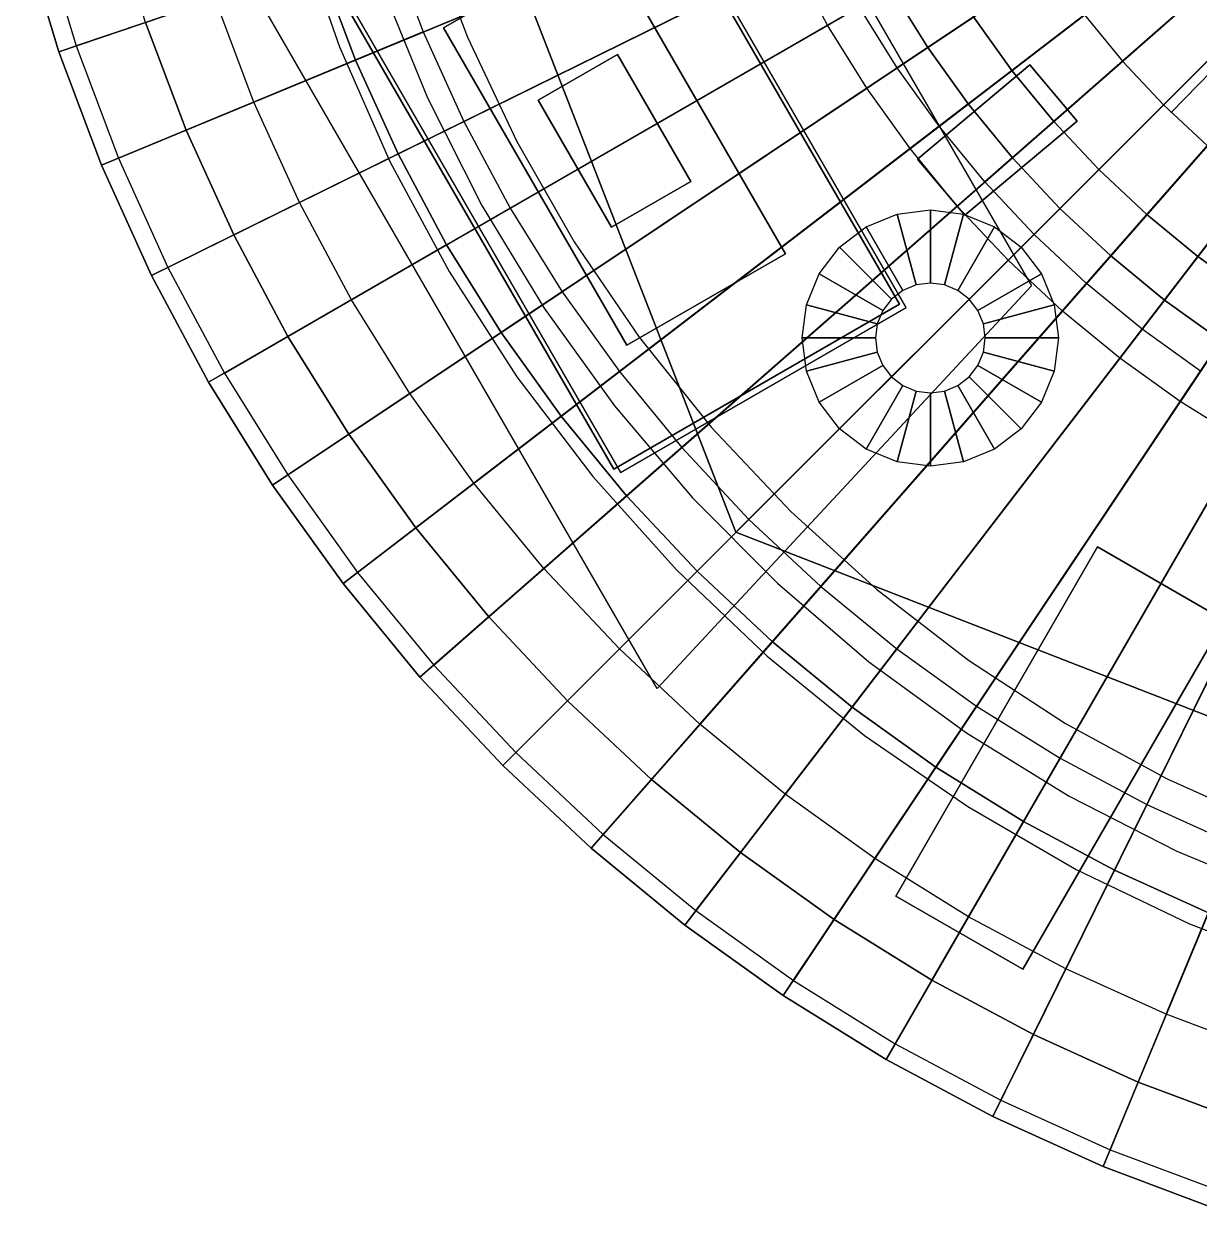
# Model space of a CAD drawing. Header units: millimetres. Extents: x -101 to 238, y -101 to 101.
# Drawn here: x -97.6 to -33.4, y -95.6 to -30.9 of the extents above; entities that cross this region are included whole.
import ezdxf

# ---------------------------------------------------------------- set-up
doc = ezdxf.new("R2010")
doc.units = ezdxf.units.MM
doc.header["$MEASUREMENT"] = 0
for name, color, linetype in [('AMBER_RING', 30, 'Continuous'), ('ANTENNA_COIL', 30, 'Continuous'), ('BASE_NOTCHES', 8, 'Continuous'), ('INNER_CAVITY', 7, 'Continuous'), ('LED_CORE', 30, 'Continuous'), ('LED_LENS', 4, 'Continuous'), ('PCB_BOARD', 3, 'Continuous'), ('PCB_COMPONENTS', 8, 'Continuous'), ('PCB_HOLES', 7, 'Continuous'), ('POTTING_TRAY', 9, 'Continuous'), ('REFLECTOR_POCKET', 8, 'Continuous'), ('SEALED_BASE', 8, 'Continuous'), ('SOLAR_BEZEL', 8, 'Continuous'), ('SOLAR_PANEL', 5, 'Continuous'), ('TOP_FACETS', 9, 'Continuous'), ('TOP_HOUSING', 8, 'Continuous')]:
    doc.layers.add(name, color=color, linetype=linetype)

# ---------------------------------------------------------------- blocks, each defined once
blk = doc.blocks.new('*U1')
at = {"linetype": 'Continuous'}
blk.add_line((10.196, 22.752), (-10.196, -22.752), dxfattribs=at)
blk = doc.blocks.new('*U2')
at = {"color": 0, "linetype": 'ByBlock', "lineweight": -2, "transparency": 16777216}
for p, rotation in [((-22.668, -10.89, 153), 319.9999999999995), ((-20.438, -14.621, 153), 329.9999999999995), ((-17.595, -17.908, 153), 339.9999999999995)]:
    blk.add_blockref('*U1', p, dxfattribs=dict(at, rotation=rotation))
blk = doc.blocks.new('*U3')
at = {"layer": 'LED_CORE'}
for points in [[(4, 3.9039, 4.5), (4, -1.0961, 4.5), (-4, -1.0961, 4.5), (-4, 3.9039, 4.5)], [(4, 3.9039, 2.5), (4, 3.9039, 4.5), (-4, 3.9039, 4.5), (-4, 3.9039, 2.5)], [(-4, 3.9039, 2.5), (-4, 3.9039, 4.5), (-4, -1.0961, 4.5), (-4, -1.0961, 2.5)], [(4, -1.0961, 2.5), (4, -1.0961, 4.5), (4, 3.9039, 4.5), (4, 3.9039, 2.5)], [(-4, -1.0961, 2.5), (-4, -1.0961, 4.5), (4, -1.0961, 4.5), (4, -1.0961, 2.5)]]:
    blk.add_3dface(points, dxfattribs=at)
at = {"layer": 'LED_LENS'}
for points in [[(10, 6.4039, 3), (10, -3.5961, 3), (-10, -3.5961, 3), (-10, 6.4039, 3)], [(10, 6.4039), (10, 6.4039, 3), (-10, 6.4039, 3), (-10, 6.4039)], [(-10, 6.4039), (-10, 6.4039, 3), (-10, -3.5961, 3), (-10, -3.5961)], [(10, -3.5961), (10, -3.5961, 3), (10, 6.4039, 3), (10, 6.4039)], [(-10, -3.5961), (-10, -3.5961, 3), (10, -3.5961, 3), (10, -3.5961)]]:
    blk.add_3dface(points, dxfattribs=at)
at = {"layer": 'REFLECTOR_POCKET'}
for points in [[(15.5, 10.4039, 0.5), (15.5, -7.5961, 0.5), (-15.5, -7.5961, 0.5), (-15.5, 10.4039, 0.5)], [(15.5, 10.4039, -4.5), (15.5, 10.4039, 0.5), (-15.5, 10.4039, 0.5), (-15.5, 10.4039, -4.5)], [(-15.5, 10.4039, -4.5), (-15.5, 10.4039, 0.5), (-15.5, -7.5961, 0.5), (-15.5, -7.5961, -4.5)], [(15.5, -7.5961, -4.5), (15.5, -7.5961, 0.5), (15.5, 10.4039, 0.5), (15.5, 10.4039, -4.5)], [(-15.5, -7.5961, -4.5), (-15.5, -7.5961, 0.5), (15.5, -7.5961, 0.5), (15.5, -7.5961, -4.5)]]:
    blk.add_3dface(points, dxfattribs=at)
at = {"layer": 'TOP_FACETS'}
blk.add_3dface([(18.2305, -14.3369, -2.5), (-18.2305, -14.3369, -2.5), (-27.0517, 14.3369, -2.5), (27.0517, 14.3369, -2.5)], dxfattribs=at)
blk = doc.blocks.new('*U4')
at = {"color": 0, "linetype": 'ByBlock', "lineweight": -2, "transparency": 16777216, "rotation": 120}
blk.add_blockref('*U3', (-64.098, -36.619, 138.5), dxfattribs=at)

msp = doc.modelspace()

# ---------------------------------------------------------------- linework, layer by layer
at = {"linetype": 'Continuous'}
for radius in [44.5124, 40]:
    msp.add_circle((-0.2326, -0.0152, 153), radius, dxfattribs=at)
at = {"layer": 'AMBER_RING'}
for points in [[(-79.2059, -21.2232, 113), (-77.6483, -26.358, 113), (-95.6399, -32.4654, 113), (-97.5585, -26.1407, 113)], [(-97.5585, -26.1407, 113), (-95.6399, -32.4654, 113), (-95.6399, -32.4654, 117), (-97.5585, -26.1407, 117)], [(-77.6483, -26.358, 113), (-75.7581, -31.38, 113), (-93.3118, -38.651, 113), (-95.6399, -32.4654, 113)], [(-75.7581, -31.38, 113), (-73.5436, -36.2677, 113), (-90.5841, -44.6712, 113), (-93.3118, -38.651, 113)], [(-95.6399, -32.4654, 113), (-93.3118, -38.651, 113), (-93.3118, -38.651, 117), (-95.6399, -32.4654, 117)], [(-73.5436, -36.2677, 113), (-71.0141, -41, 113), (-87.4686, -50.5, 113), (-90.5841, -44.6712, 113)], [(-93.3118, -38.651, 113), (-90.5841, -44.6712, 113), (-90.5841, -44.6712, 117), (-93.3118, -38.651, 117)], [(-71.0141, -41, 113), (-68.1805, -45.5568, 113), (-83.9784, -56.1126, 113), (-87.4686, -50.5, 113)], [(-90.5841, -44.6712, 113), (-87.4686, -50.5, 113), (-87.4686, -50.5, 117), (-90.5841, -44.6712, 117)], [(-68.1805, -45.5568, 113), (-65.055, -49.9184, 113), (-80.1287, -61.4849, 113), (-83.9784, -56.1126, 113)], [(-65.055, -49.9184, 113), (-61.6509, -54.0664, 113), (-75.9358, -66.5939, 113), (-80.1287, -61.4849, 113)], [(-87.4686, -50.5, 113), (-83.9784, -56.1126, 113), (-83.9784, -56.1126, 117), (-87.4686, -50.5, 117)], [(-61.6509, -54.0664, 113), (-57.9828, -57.9828, 113), (-71.4178, -71.4178, 113), (-75.9358, -66.5939, 113)], [(-83.9784, -56.1126, 113), (-80.1287, -61.4849, 113), (-80.1287, -61.4849, 117), (-83.9784, -56.1126, 117)], [(-57.9828, -57.9828, 113), (-54.0664, -61.6509, 113), (-66.5939, -75.9358, 113), (-71.4178, -71.4178, 113)], [(-80.1287, -61.4849, 113), (-75.9358, -66.5939, 113), (-75.9358, -66.5939, 117), (-80.1287, -61.4849, 117)], [(-54.0664, -61.6509, 113), (-49.9184, -65.055, 113), (-61.4849, -80.1287, 113), (-66.5939, -75.9358, 113)], [(-49.9184, -65.055, 113), (-45.5568, -68.1805, 113), (-56.1126, -83.9784, 113), (-61.4849, -80.1287, 113)], [(-75.9358, -66.5939, 113), (-71.4178, -71.4178, 113), (-71.4178, -71.4178, 117), (-75.9358, -66.5939, 117)], [(-45.5568, -68.1805, 113), (-41, -71.0141, 113), (-50.5, -87.4686, 113), (-56.1126, -83.9784, 113)], [(-41, -71.0141, 113), (-36.2677, -73.5436, 113), (-44.6712, -90.5841, 113), (-50.5, -87.4686, 113)], [(-71.4178, -71.4178, 113), (-66.5939, -75.9358, 113), (-66.5939, -75.9358, 117), (-71.4178, -71.4178, 117)], [(-36.2677, -73.5436, 113), (-31.38, -75.7581, 113), (-38.651, -93.3118, 113), (-44.6712, -90.5841, 113)], [(-66.5939, -75.9358, 113), (-61.4849, -80.1287, 113), (-61.4849, -80.1287, 117), (-66.5939, -75.9358, 117)], [(-31.38, -75.7581, 113), (-26.358, -77.6483, 113), (-32.4654, -95.6399, 113), (-38.651, -93.3118, 113)], [(-61.4849, -80.1287, 113), (-56.1126, -83.9784, 113), (-56.1126, -83.9784, 117), (-61.4849, -80.1287, 117)], [(-56.1126, -83.9784, 113), (-50.5, -87.4686, 113), (-50.5, -87.4686, 117), (-56.1126, -83.9784, 117)], [(-50.5, -87.4686, 113), (-44.6712, -90.5841, 113), (-44.6712, -90.5841, 117), (-50.5, -87.4686, 117)], [(-44.6712, -90.5841, 113), (-38.651, -93.3118, 113), (-38.651, -93.3118, 117), (-44.6712, -90.5841, 117)], [(-38.651, -93.3118, 113), (-32.4654, -95.6399, 113), (-32.4654, -95.6399, 117), (-38.651, -93.3118, 117)]]:
    msp.add_3dface(points, dxfattribs=at)
at = {"layer": 'ANTENNA_COIL'}
for p, q in [((-82.5709, -25.753, 85.2741), (-80.324, -32.194, 85.2803)), ((-75.5686, -25.7675, 84.2762), (-73.342, -31.6578, 84.2824)), ((-78.0039, -28.9083, 84.7782), (-75.5218, -34.9817, 84.7845)), ((-73.342, -31.6578, 84.2824), (-70.6568, -37.3574, 84.2887)), ((-80.324, -32.194, 85.2803), (-77.5754, -38.441, 85.2866)), ((-75.5218, -34.9817, 84.7845), (-72.5674, -40.8436, 84.7908)), ((-70.6568, -37.3574, 84.2887), (-67.5292, -42.8305, 84.295)), ((-77.5754, -38.441, 85.2866), (-74.3415, -44.4549, 85.2929)), ((-72.5674, -40.8436, 84.7908), (-69.1586, -46.4573, 84.7971)), ((-67.5292, -42.8305, 84.295), (-63.9783, -48.0428, 84.3013)), ((-74.3415, -44.4549, 85.2929), (-70.6421, -50.198, 85.2992)), ((-69.1586, -46.4573, 84.7971), (-65.3162, -51.7876, 84.8033)), ((-63.9783, -48.0428, 84.3013), (-60.0257, -52.9618, 84.3075)), ((-70.6421, -50.198, 85.2992), (-66.4996, -55.6345, 85.3054)), ((-65.3162, -51.7876, 84.8033), (-61.0636, -56.8012, 84.8096)), ((-60.0257, -52.9618, 84.3075), (-55.6955, -57.5565, 84.3138)), ((-66.4996, -55.6345, 85.3054), (-61.9395, -60.7301, 85.3117)), ((-61.0636, -56.8012, 84.8096), (-56.4269, -61.4664, 84.8159)), ((-55.6955, -57.5565, 84.3138), (-51.0143, -61.7979, 84.3201)), ((-61.9395, -60.7301, 85.3117), (-56.9897, -65.4529, 85.318)), ((-56.4269, -61.4664, 84.8159), (-51.4346, -65.754, 84.8222)), ((-51.0143, -61.7979, 84.3201), (-46.0109, -65.6593, 84.3264)), ((-56.9897, -65.4529, 85.318), (-51.6807, -69.7731, 85.3243)), ((-51.4346, -65.754, 84.8222), (-46.1172, -69.6369, 84.8285)), ((-46.0109, -65.6593, 84.3264), (-40.716, -69.1163, 84.3326)), ((-40.716, -69.1163, 84.3326), (-35.1623, -72.147, 84.3389)), ((-51.6807, -69.7731, 85.3243), (-46.045, -73.6635, 85.3305)), ((-46.1172, -69.6369, 84.8285), (-40.5077, -73.0904, 84.8347)), ((-35.1623, -72.147, 84.3389), (-29.3841, -74.732, 84.3452)), ((-40.5077, -73.0904, 84.8347), (-34.6406, -76.0928, 84.841)), ((-46.045, -73.6635, 85.3305), (-40.1175, -77.0993, 85.3368)), ((-34.6406, -76.0928, 84.841), (-28.5521, -78.6248, 84.8473)), ((-40.1175, -77.0993, 85.3368), (-33.9347, -80.0589, 85.3431)), ((-33.9347, -80.0589, 85.3431), (-27.5349, -82.5233, 85.3494))]:
    msp.add_line(p, q, dxfattribs=at)
at = {"layer": 'BASE_NOTCHES'}
for points in [[(-38.9641, -59.4878, 8.5), (-49.9641, -78.5404, 8.5), (-43.0359, -82.5404, 8.5), (-32.0359, -63.4878, 8.5)], [(-38.9641, -59.4878, 11.5), (-32.0359, -63.4878, 11.5), (-43.0359, -82.5404, 11.5), (-49.9641, -78.5404, 11.5)], [(-38.9641, -59.4878, 8.5), (-38.9641, -59.4878, 11.5), (-49.9641, -78.5404, 11.5), (-49.9641, -78.5404, 8.5)], [(-32.0359, -63.4878, 8.5), (-32.0359, -63.4878, 11.5), (-38.9641, -59.4878, 11.5), (-38.9641, -59.4878, 8.5)], [(-43.0359, -82.5404, 8.5), (-43.0359, -82.5404, 11.5), (-32.0359, -63.4878, 11.5), (-32.0359, -63.4878, 8.5)], [(-49.9641, -78.5404, 8.5), (-49.9641, -78.5404, 11.5), (-43.0359, -82.5404, 11.5), (-43.0359, -82.5404, 8.5)]]:
    msp.add_3dface(points, dxfattribs=at)
at = {"layer": 'INNER_CAVITY'}
for points in [[(-50.2295, -29, 113), (-48.2252, -32.2231, 113), (-48.2252, -32.2231, 136), (-50.2295, -29, 136)], [(-48.2252, -32.2231, 113), (-46.0145, -35.3082, 113), (-46.0145, -35.3082, 136), (-48.2252, -32.2231, 136)], [(-46.0145, -35.3082, 113), (-43.6067, -38.2421, 113), (-43.6067, -38.2421, 136), (-46.0145, -35.3082, 136)], [(-43.6067, -38.2421, 113), (-41.0122, -41.0122, 113), (-41.0122, -41.0122, 136), (-43.6067, -38.2421, 136)], [(-41.0122, -41.0122, 113), (-38.2421, -43.6067, 113), (-38.2421, -43.6067, 136), (-41.0122, -41.0122, 136)], [(-38.2421, -43.6067, 113), (-35.3082, -46.0145, 113), (-35.3082, -46.0145, 136), (-38.2421, -43.6067, 136)], [(-35.3082, -46.0145, 113), (-32.2231, -48.2252, 113), (-32.2231, -48.2252, 136), (-35.3082, -46.0145, 136)]]:
    msp.add_3dface(points, dxfattribs=at)
at = {"layer": 'PCB_BOARD'}
for points in [[(0, 0, 58), (-70.2148, -29.0839, 58), (-58.6899, -58.6899, 58)], [(0, 0, 58), (-58.6899, -58.6899, 58), (-29.0839, -70.2148, 58)], [(-70.2148, -29.0839, 55.8), (-58.6899, -58.6899, 55.8), (-58.6899, -58.6899, 58), (-70.2148, -29.0839, 58)], [(-58.6899, -58.6899, 55.8), (-29.0839, -70.2148, 55.8), (-29.0839, -70.2148, 58), (-58.6899, -58.6899, 58)]]:
    msp.add_3dface(points, dxfattribs=at)
at = {"layer": 'PCB_COMPONENTS'}
for points in [[(-42.652, -33.1784, 58.7), (-48.7803, -38.3207, 58.7), (-46.2092, -41.3849, 58.7), (-40.0808, -36.2426, 58.7)], [(-42.652, -33.1784, 61.7), (-40.0808, -36.2426, 61.7), (-46.2092, -41.3849, 61.7), (-48.7803, -38.3207, 61.7)], [(-42.652, -33.1784, 58.7), (-42.652, -33.1784, 61.7), (-48.7803, -38.3207, 61.7), (-48.7803, -38.3207, 58.7)], [(-40.0808, -36.2426, 58.7), (-40.0808, -36.2426, 61.7), (-42.652, -33.1784, 61.7), (-42.652, -33.1784, 58.7)], [(-46.2092, -41.3849, 58.7), (-46.2092, -41.3849, 61.7), (-40.0808, -36.2426, 61.7), (-40.0808, -36.2426, 58.7)], [(-48.7803, -38.3207, 58.7), (-48.7803, -38.3207, 61.7), (-46.2092, -41.3849, 61.7), (-46.2092, -41.3849, 58.7)]]:
    msp.add_3dface(points, dxfattribs=at)
at = {"layer": 'PCB_HOLES'}
for points in [[(-48.8597, -45.1855, 58.2), (-49.5833, -45.4852, 58.2), (-51.5833, -42.0211, 58.2), (-49.895, -41.3218, 58.2)], [(-48.0833, -45.0833, 58.2), (-48.8597, -45.1855, 58.2), (-49.895, -41.3218, 58.2), (-48.0833, -41.0833, 58.2)], [(-47.3068, -45.1855, 58.2), (-48.0833, -45.0833, 58.2), (-48.0833, -41.0833, 58.2), (-46.2715, -41.3218, 58.2)], [(-46.5833, -45.4852, 58.2), (-47.3068, -45.1855, 58.2), (-46.2715, -41.3218, 58.2), (-44.5833, -42.0211, 58.2)], [(-49.5833, -45.4852, 58.2), (-50.2046, -45.9619, 58.2), (-53.033, -43.1335, 58.2), (-51.5833, -42.0211, 58.2)], [(-45.9619, -45.9619, 58.2), (-46.5833, -45.4852, 58.2), (-44.5833, -42.0211, 58.2), (-43.1335, -43.1335, 58.2)], [(-50.2046, -45.9619, 58.2), (-50.6813, -46.5833, 58.2), (-54.1454, -44.5833, 58.2), (-53.033, -43.1335, 58.2)], [(-45.4852, -46.5833, 58.2), (-45.9619, -45.9619, 58.2), (-43.1335, -43.1335, 58.2), (-42.0211, -44.5833, 58.2)], [(-50.6813, -46.5833, 58.2), (-50.981, -47.3068, 58.2), (-54.8447, -46.2715, 58.2), (-54.1454, -44.5833, 58.2)], [(-45.1855, -47.3068, 58.2), (-45.4852, -46.5833, 58.2), (-42.0211, -44.5833, 58.2), (-41.3218, -46.2715, 58.2)], [(-50.981, -47.3068, 58.2), (-51.0833, -48.0833, 58.2), (-55.0833, -48.0833, 58.2), (-54.8447, -46.2715, 58.2)], [(-45.0833, -48.0833, 58.2), (-45.1855, -47.3068, 58.2), (-41.3218, -46.2715, 58.2), (-41.0833, -48.0833, 58.2)], [(-51.0833, -48.0833, 58.2), (-50.981, -48.8597, 58.2), (-54.8447, -49.895, 58.2), (-55.0833, -48.0833, 58.2)], [(-45.1855, -48.8597, 58.2), (-45.0833, -48.0833, 58.2), (-41.0833, -48.0833, 58.2), (-41.3218, -49.895, 58.2)], [(-50.981, -48.8597, 58.2), (-50.6813, -49.5833, 58.2), (-54.1454, -51.5833, 58.2), (-54.8447, -49.895, 58.2)], [(-45.4852, -49.5833, 58.2), (-45.1855, -48.8597, 58.2), (-41.3218, -49.895, 58.2), (-42.0211, -51.5833, 58.2)], [(-50.6813, -49.5833, 58.2), (-50.2046, -50.2046, 58.2), (-53.033, -53.033, 58.2), (-54.1454, -51.5833, 58.2)], [(-45.9619, -50.2046, 58.2), (-45.4852, -49.5833, 58.2), (-42.0211, -51.5833, 58.2), (-43.1335, -53.033, 58.2)], [(-50.2046, -50.2046, 58.2), (-49.5833, -50.6813, 58.2), (-51.5833, -54.1454, 58.2), (-53.033, -53.033, 58.2)], [(-46.5833, -50.6813, 58.2), (-45.9619, -50.2046, 58.2), (-43.1335, -53.033, 58.2), (-44.5833, -54.1454, 58.2)], [(-49.5833, -50.6813, 58.2), (-48.8597, -50.981, 58.2), (-49.895, -54.8447, 58.2), (-51.5833, -54.1454, 58.2)], [(-48.8597, -50.981, 58.2), (-48.0833, -51.0833, 58.2), (-48.0833, -55.0833, 58.2), (-49.895, -54.8447, 58.2)], [(-48.0833, -51.0833, 58.2), (-47.3068, -50.981, 58.2), (-46.2715, -54.8447, 58.2), (-48.0833, -55.0833, 58.2)], [(-47.3068, -50.981, 58.2), (-46.5833, -50.6813, 58.2), (-44.5833, -54.1454, 58.2), (-46.2715, -54.8447, 58.2)]]:
    msp.add_3dface(points, dxfattribs=at)
at = {"layer": 'POTTING_TRAY'}
for points in [[(0, 0, 14), (0, 0, 14), (-43.6344, -33.4819, 14), (-45.7308, -30.5564, 14)], [(0, 0, 14), (0, 0, 14), (-41.3512, -36.264, 14), (-43.6344, -33.4819, 14)], [(0, 0, 14), (0, 0, 14), (-38.8909, -38.8909, 14), (-41.3512, -36.264, 14)], [(0, 0, 14), (0, 0, 14), (-36.264, -41.3512, 14), (-38.8909, -38.8909, 14)], [(0, 0, 14), (0, 0, 14), (-33.4819, -43.6344, 14), (-36.264, -41.3512, 14)], [(0, 0, 14), (0, 0, 14), (-30.5564, -45.7308, 14), (-33.4819, -43.6344, 14)], [(-45.7308, -30.5564, 8), (-43.6344, -33.4819, 8), (-43.6344, -33.4819, 14), (-45.7308, -30.5564, 14)], [(-43.6344, -33.4819, 8), (-41.3512, -36.264, 8), (-41.3512, -36.264, 14), (-43.6344, -33.4819, 14)], [(-41.3512, -36.264, 8), (-38.8909, -38.8909, 8), (-38.8909, -38.8909, 14), (-41.3512, -36.264, 14)], [(-38.8909, -38.8909, 8), (-36.264, -41.3512, 8), (-36.264, -41.3512, 14), (-38.8909, -38.8909, 14)], [(-36.264, -41.3512, 8), (-33.4819, -43.6344, 8), (-33.4819, -43.6344, 14), (-36.264, -41.3512, 14)], [(-33.4819, -43.6344, 8), (-30.5564, -45.7308, 8), (-30.5564, -45.7308, 14), (-33.4819, -43.6344, 14)]]:
    msp.add_3dface(points, dxfattribs=at)
at = {"layer": 'REFLECTOR_POCKET'}
msp.add_3dface([(-80.4961, -28.5766, 134), (-64.9961, -55.4234, 134), (-49.4077, -46.4234, 134), (-64.9077, -19.5766, 134)], dxfattribs=at)
at = {"layer": 'SEALED_BASE'}
for points in [[(0, 0), (0, 0), (-88.6924, -36.7376), (-90.9053, -30.8582)], [(0, 0), (0, 0), (-86.0998, -42.4597), (-88.6924, -36.7376)], [(0, 0), (0, 0), (-83.1384, -48), (-86.0998, -42.4597)], [(0, 0), (0, 0), (-79.8211, -53.3347), (-83.1384, -48)], [(0, 0), (0, 0), (-76.1619, -58.4411), (-79.8211, -53.3347)], [(0, 0), (0, 0), (-72.1766, -63.2972), (-76.1619, -58.4411)], [(0, 0), (0, 0), (-67.8823, -67.8823), (-72.1766, -63.2972)], [(0, 0), (0, 0), (-63.2972, -72.1766), (-67.8823, -67.8823)], [(0, 0), (0, 0), (-58.4411, -76.1619), (-63.2972, -72.1766)], [(0, 0), (0, 0), (-53.3347, -79.8211), (-58.4411, -76.1619)], [(0, 0), (0, 0), (-48, -83.1384), (-53.3347, -79.8211)], [(0, 0), (0, 0), (-42.4597, -86.0998), (-48, -83.1384)], [(0, 0), (0, 0), (-36.7376, -88.6924), (-42.4597, -86.0998)], [(0, 0), (0, 0), (-30.8582, -90.9053), (-36.7376, -88.6924)], [(-52.0812, -17.6792, 8), (-50.8134, -21.0476, 8), (-88.6924, -36.7376, 8), (-90.9053, -30.8582, 8)], [(-50.8134, -21.0476, 8), (-49.328, -24.3259, 8), (-86.0998, -42.4597, 8), (-88.6924, -36.7376, 8)], [(-49.328, -24.3259, 8), (-47.6314, -27.5, 8), (-83.1384, -48, 8), (-86.0998, -42.4597, 8)], [(-47.6314, -27.5, 8), (-45.7308, -30.5564, 8), (-79.8211, -53.3347, 8), (-83.1384, -48, 8)], [(-90.9053, -30.8582), (-88.6924, -36.7376), (-88.6924, -36.7376, 8), (-90.9053, -30.8582, 8)], [(-45.7308, -30.5564, 8), (-43.6344, -33.4819, 8), (-76.1619, -58.4411, 8), (-79.8211, -53.3347, 8)], [(-43.6344, -33.4819, 8), (-41.3512, -36.264, 8), (-72.1766, -63.2972, 8), (-76.1619, -58.4411, 8)], [(-88.6924, -36.7376), (-86.0998, -42.4597), (-86.0998, -42.4597, 8), (-88.6924, -36.7376, 8)], [(-41.3512, -36.264, 8), (-38.8909, -38.8909, 8), (-67.8823, -67.8823, 8), (-72.1766, -63.2972, 8)], [(-38.8909, -38.8909, 8), (-36.264, -41.3512, 8), (-63.2972, -72.1766, 8), (-67.8823, -67.8823, 8)], [(-36.264, -41.3512, 8), (-33.4819, -43.6344, 8), (-58.4411, -76.1619, 8), (-63.2972, -72.1766, 8)], [(-86.0998, -42.4597), (-83.1384, -48), (-83.1384, -48, 8), (-86.0998, -42.4597, 8)], [(-33.4819, -43.6344, 8), (-30.5564, -45.7308, 8), (-53.3347, -79.8211, 8), (-58.4411, -76.1619, 8)], [(-30.5564, -45.7308, 8), (-27.5, -47.6314, 8), (-48, -83.1384, 8), (-53.3347, -79.8211, 8)], [(-27.5, -47.6314, 8), (-24.3259, -49.328, 8), (-42.4597, -86.0998, 8), (-48, -83.1384, 8)], [(-83.1384, -48), (-79.8211, -53.3347), (-79.8211, -53.3347, 8), (-83.1384, -48, 8)], [(-24.3259, -49.328, 8), (-21.0476, -50.8134, 8), (-36.7376, -88.6924, 8), (-42.4597, -86.0998, 8)], [(-21.0476, -50.8134, 8), (-17.6792, -52.0812, 8), (-30.8582, -90.9053, 8), (-36.7376, -88.6924, 8)], [(-79.8211, -53.3347), (-76.1619, -58.4411), (-76.1619, -58.4411, 8), (-79.8211, -53.3347, 8)], [(-76.1619, -58.4411), (-72.1766, -63.2972), (-72.1766, -63.2972, 8), (-76.1619, -58.4411, 8)], [(-72.1766, -63.2972), (-67.8823, -67.8823), (-67.8823, -67.8823, 8), (-72.1766, -63.2972, 8)], [(-67.8823, -67.8823), (-63.2972, -72.1766), (-63.2972, -72.1766, 8), (-67.8823, -67.8823, 8)], [(-63.2972, -72.1766), (-58.4411, -76.1619), (-58.4411, -76.1619, 8), (-63.2972, -72.1766, 8)], [(-58.4411, -76.1619), (-53.3347, -79.8211), (-53.3347, -79.8211, 8), (-58.4411, -76.1619, 8)], [(-53.3347, -79.8211), (-48, -83.1384), (-48, -83.1384, 8), (-53.3347, -79.8211, 8)], [(-48, -83.1384), (-42.4597, -86.0998), (-42.4597, -86.0998, 8), (-48, -83.1384, 8)], [(-42.4597, -86.0998), (-36.7376, -88.6924), (-36.7376, -88.6924, 8), (-42.4597, -86.0998, 8)], [(-36.7376, -88.6924), (-30.8582, -90.9053), (-30.8582, -90.9053, 8), (-36.7376, -88.6924, 8)]]:
    msp.add_3dface(points, dxfattribs=at)
at = {"layer": 'SOLAR_BEZEL'}
for points in [[(-43.3013, -25, 152), (-41.5735, -27.7785, 152), (-49.8882, -33.3342, 152), (-51.9615, -30, 152)], [(-41.5735, -27.7785, 152), (-39.6677, -30.4381, 152), (-47.6012, -36.5257, 152), (-49.8882, -33.3342, 152)], [(-50.2295, -29, 147), (-48.2252, -32.2231, 147), (-48.2252, -32.2231, 152), (-50.2295, -29, 152)], [(-39.6677, -30.4381, 152), (-37.592, -32.9673, 152), (-45.1104, -39.5607, 152), (-47.6012, -36.5257, 152)], [(-48.2252, -32.2231, 147), (-46.0145, -35.3082, 147), (-46.0145, -35.3082, 152), (-48.2252, -32.2231, 152)], [(-37.592, -32.9673, 152), (-35.3553, -35.3553, 152), (-42.4264, -42.4264, 152), (-45.1104, -39.5607, 152)], [(-46.0145, -35.3082, 147), (-43.6067, -38.2421, 147), (-43.6067, -38.2421, 152), (-46.0145, -35.3082, 152)], [(-35.3553, -35.3553, 152), (-32.9673, -37.592, 152), (-39.5607, -45.1104, 152), (-42.4264, -42.4264, 152)], [(-32.9673, -37.592, 152), (-30.4381, -39.6677, 152), (-36.5257, -47.6012, 152), (-39.5607, -45.1104, 152)], [(-43.6067, -38.2421, 147), (-41.0122, -41.0122, 147), (-41.0122, -41.0122, 152), (-43.6067, -38.2421, 152)], [(-30.4381, -39.6677, 152), (-27.7785, -41.5735, 152), (-33.3342, -49.8882, 152), (-36.5257, -47.6012, 152)], [(-41.0122, -41.0122, 147), (-38.2421, -43.6067, 147), (-38.2421, -43.6067, 152), (-41.0122, -41.0122, 152)], [(-38.2421, -43.6067, 147), (-35.3082, -46.0145, 147), (-35.3082, -46.0145, 152), (-38.2421, -43.6067, 152)], [(-35.3082, -46.0145, 147), (-32.2231, -48.2252, 147), (-32.2231, -48.2252, 152), (-35.3082, -46.0145, 152)]]:
    msp.add_3dface(points, dxfattribs=at)
at = {"layer": 'SOLAR_PANEL'}
for points in [[(0, 0, 153), (-39.6677, -30.4381, 153), (-37.592, -32.9673, 153)], [(0, 0, 153), (-37.592, -32.9673, 153), (-35.3553, -35.3553, 153)], [(0, 0, 153), (-35.3553, -35.3553, 153), (-32.9673, -37.592, 153)]]:
    msp.add_3dface(points, dxfattribs=at)
at = {"layer": 'TOP_HOUSING'}
for points in [[(-54.9219, -18.6435, 135), (-53.585, -22.1956, 135), (-84.9969, -35.2069, 135), (-87.1176, -29.5724, 135)], [(-81.436, -27.6438, 123), (-79.4536, -32.9108, 123), (-57.2805, -23.7264, 135), (-58.7097, -19.9292, 135)], [(-53.585, -22.1956, 135), (-52.0186, -25.6527, 135), (-82.5123, -40.6906, 135), (-84.9969, -35.2069, 135)], [(-79.4536, -32.9108, 123), (-77.1311, -38.0368, 123), (-55.6061, -27.4219, 135), (-57.2805, -23.7264, 135)], [(-96.5926, -25.8819, 105), (-94.693, -32.1439, 105), (-90.9053, -30.8582, 111), (-92.7289, -24.8466, 111)], [(-52.0186, -25.6527, 135), (-50.2295, -29, 135), (-79.6743, -46, 135), (-82.5123, -40.6906, 135)], [(-90.9053, -30.8582, 111), (-88.6924, -36.7376, 111), (-79.4536, -32.9108, 123), (-81.436, -27.6438, 123)], [(-77.1311, -38.0368, 123), (-74.4782, -43, 123), (-53.6936, -31, 135), (-55.6061, -27.4219, 135)], [(-50.2295, -29, 135), (-48.2252, -32.2231, 135), (-76.4952, -51.1125, 135), (-79.6743, -46, 135)], [(-94.693, -32.1439, 105), (-92.388, -38.2683, 105), (-88.6924, -36.7376, 111), (-90.9053, -30.8582, 111)], [(-74.4782, -43, 123), (-71.5064, -47.779, 123), (-51.5511, -34.4454, 135), (-53.6936, -31, 135)], [(-48.2252, -32.2231, 135), (-46.0145, -35.3082, 135), (-72.9885, -56.0061, 135), (-76.4952, -51.1125, 135)], [(-88.6924, -36.7376, 111), (-86.0998, -42.4597, 111), (-77.1311, -38.0368, 123), (-79.4536, -32.9108, 123)], [(-71.5064, -47.779, 123), (-68.2284, -52.3535, 123), (-49.1879, -37.7432, 135), (-51.5511, -34.4454, 135)], [(-46.0145, -35.3082, 135), (-43.6067, -38.2421, 135), (-69.1693, -60.6598, 135), (-72.9885, -56.0061, 135)], [(-92.388, -38.2683, 105), (-89.6873, -44.2289, 105), (-86.0998, -42.4597, 111), (-88.6924, -36.7376, 111)], [(-86.0998, -42.4597, 111), (-83.1384, -48, 111), (-74.4782, -43, 123), (-77.1311, -38.0368, 123)], [(-68.2284, -52.3535, 123), (-64.6582, -56.7037, 123), (-46.6141, -40.8794, 135), (-49.1879, -37.7432, 135)], [(-43.6067, -38.2421, 135), (-41.0122, -41.0122, 135), (-65.0538, -65.0538, 135), (-69.1693, -60.6598, 135)], [(-41.0122, -41.0122, 135), (-38.2421, -43.6067, 135), (-60.6598, -69.1693, 135), (-65.0538, -65.0538, 135)], [(-64.6582, -56.7037, 123), (-60.8112, -60.8112, 123), (-43.8406, -43.8406, 135), (-46.6141, -40.8794, 135)], [(-89.6873, -44.2289, 105), (-86.6025, -50, 105), (-83.1384, -48, 111), (-86.0998, -42.4597, 111)], [(-83.1384, -48, 111), (-79.8211, -53.3347, 111), (-71.5064, -47.779, 123), (-74.4782, -43, 123)], [(-60.8112, -60.8112, 123), (-56.7037, -64.6582, 123), (-40.8794, -46.6141, 135), (-43.8406, -43.8406, 135)], [(-38.2421, -43.6067, 135), (-35.3082, -46.0145, 135), (-56.0061, -72.9885, 135), (-60.6598, -69.1693, 135)], [(-35.3082, -46.0145, 135), (-32.2231, -48.2252, 135), (-51.1125, -76.4952, 135), (-56.0061, -72.9885, 135)], [(-56.7037, -64.6582, 123), (-52.3535, -68.2284, 123), (-37.7432, -49.1879, 135), (-40.8794, -46.6141, 135)], [(-79.8211, -53.3347, 111), (-76.1619, -58.4411, 111), (-68.2284, -52.3535, 123), (-71.5064, -47.779, 123)], [(-86.6025, -50, 105), (-83.147, -55.557, 105), (-79.8211, -53.3347, 111), (-83.1384, -48, 111)], [(-32.2231, -48.2252, 135), (-29, -50.2295, 135), (-46, -79.6743, 135), (-51.1125, -76.4952, 135)], [(-52.3535, -68.2284, 123), (-47.779, -71.5064, 123), (-34.4454, -51.5511, 135), (-37.7432, -49.1879, 135)], [(-29, -50.2295, 135), (-25.6527, -52.0186, 135), (-40.6906, -82.5123, 135), (-46, -79.6743, 135)], [(-47.779, -71.5064, 123), (-43, -74.4782, 123), (-31, -53.6936, 135), (-34.4454, -51.5511, 135)], [(-76.1619, -58.4411, 111), (-72.1766, -63.2972, 111), (-64.6582, -56.7037, 123), (-68.2284, -52.3535, 123)], [(-25.6527, -52.0186, 135), (-22.1956, -53.585, 135), (-35.2069, -84.9969, 135), (-40.6906, -82.5123, 135)], [(-83.147, -55.557, 105), (-79.3353, -60.8761, 105), (-76.1619, -58.4411, 111), (-79.8211, -53.3347, 111)], [(-43, -74.4782, 123), (-38.0368, -77.1311, 123), (-27.4219, -55.6061, 135), (-31, -53.6936, 135)], [(-22.1956, -53.585, 135), (-18.6435, -54.9219, 135), (-29.5724, -87.1176, 135), (-35.2069, -84.9969, 135)], [(-38.0368, -77.1311, 123), (-32.9108, -79.4536, 123), (-23.7264, -57.2805, 135), (-27.4219, -55.6061, 135)], [(-72.1766, -63.2972, 111), (-67.8823, -67.8823, 111), (-60.8112, -60.8112, 123), (-64.6582, -56.7037, 123)], [(-79.3353, -60.8761, 105), (-75.184, -65.9346, 105), (-72.1766, -63.2972, 111), (-76.1619, -58.4411, 111)], [(-67.8823, -67.8823, 111), (-63.2972, -72.1766, 111), (-56.7037, -64.6582, 123), (-60.8112, -60.8112, 123)], [(-75.184, -65.9346, 105), (-70.7107, -70.7107, 105), (-67.8823, -67.8823, 111), (-72.1766, -63.2972, 111)], [(-63.2972, -72.1766, 111), (-58.4411, -76.1619, 111), (-52.3535, -68.2284, 123), (-56.7037, -64.6582, 123)], [(-70.7107, -70.7107, 105), (-65.9346, -75.184, 105), (-63.2972, -72.1766, 111), (-67.8823, -67.8823, 111)], [(-58.4411, -76.1619, 111), (-53.3347, -79.8211, 111), (-47.779, -71.5064, 123), (-52.3535, -68.2284, 123)], [(-53.3347, -79.8211, 111), (-48, -83.1384, 111), (-43, -74.4782, 123), (-47.779, -71.5064, 123)], [(-65.9346, -75.184, 105), (-60.8761, -79.3353, 105), (-58.4411, -76.1619, 111), (-63.2972, -72.1766, 111)], [(-48, -83.1384, 111), (-42.4597, -86.0998, 111), (-38.0368, -77.1311, 123), (-43, -74.4782, 123)], [(-60.8761, -79.3353, 105), (-55.557, -83.147, 105), (-53.3347, -79.8211, 111), (-58.4411, -76.1619, 111)], [(-42.4597, -86.0998, 111), (-36.7376, -88.6924, 111), (-32.9108, -79.4536, 123), (-38.0368, -77.1311, 123)], [(-36.7376, -88.6924, 111), (-30.8582, -90.9053, 111), (-27.6438, -81.436, 123), (-32.9108, -79.4536, 123)], [(-55.557, -83.147, 105), (-50, -86.6025, 105), (-48, -83.1384, 111), (-53.3347, -79.8211, 111)], [(-50, -86.6025, 105), (-44.2289, -89.6873, 105), (-42.4597, -86.0998, 111), (-48, -83.1384, 111)], [(-44.2289, -89.6873, 105), (-38.2683, -92.388, 105), (-36.7376, -88.6924, 111), (-42.4597, -86.0998, 111)], [(-38.2683, -92.388, 105), (-32.1439, -94.693, 105), (-30.8582, -90.9053, 111), (-36.7376, -88.6924, 111)]]:
    msp.add_3dface(points, dxfattribs=at)

# ---------------------------------------------------------------- block references
at = {"linetype": 'Continuous'}
for name in ['*U4', '*U2']:
    msp.add_blockref(name, (0, 0), dxfattribs=at)

doc.saveas('drawing.dxf')
